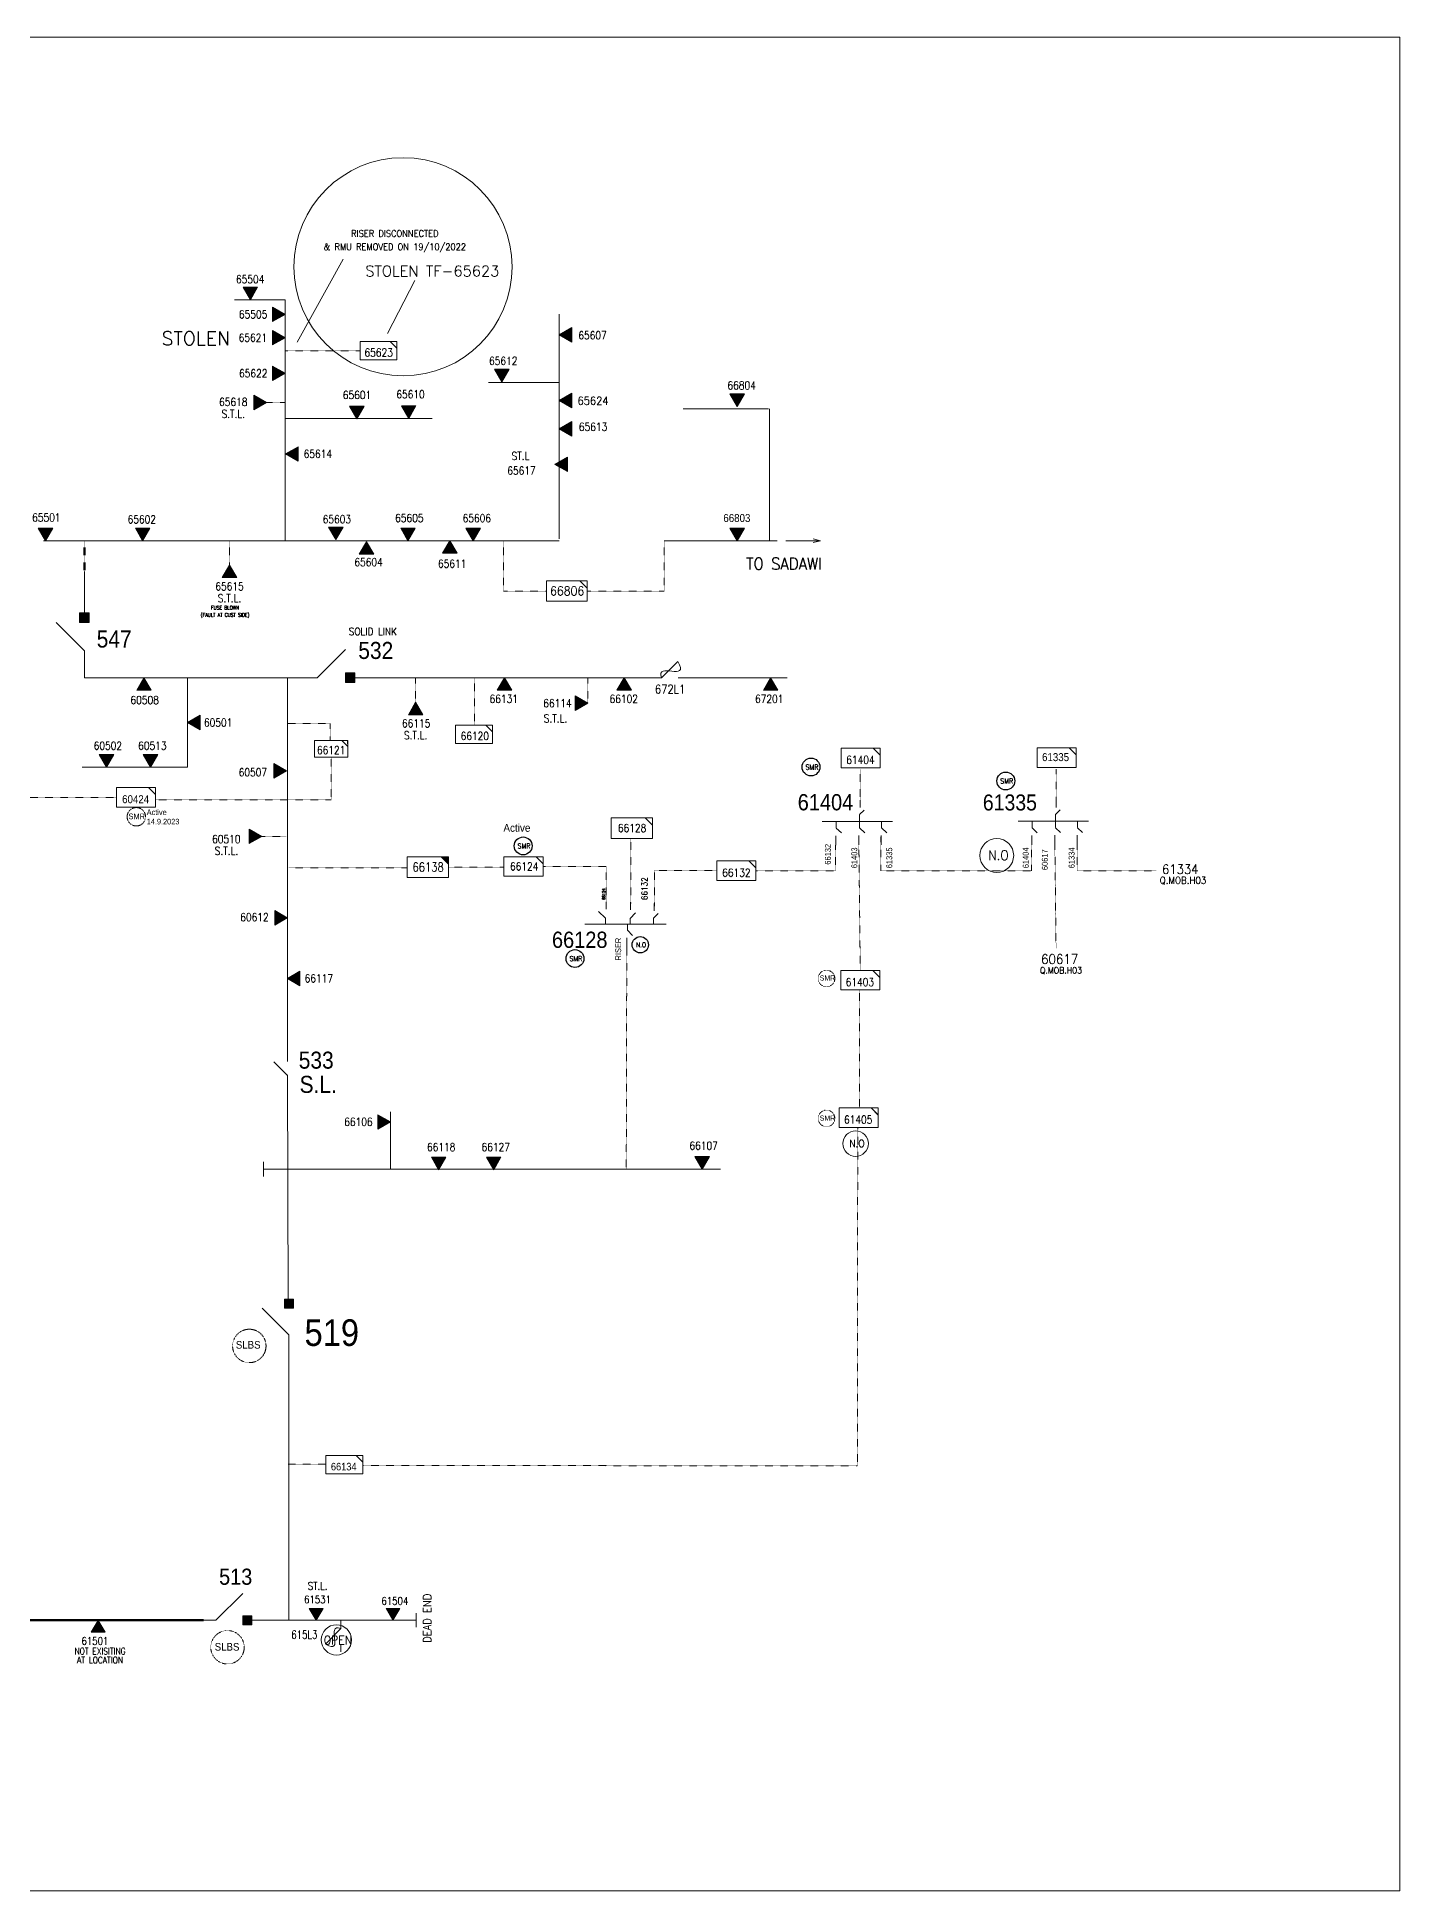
# Model space of a CAD drawing. Header units: metres. Extents: x 65984 to 144644, y -19036 to 23726.
# Drawn here: x 87555 to 88354, y -10521 to -9434 of the extents above; entities that cross this region are included whole.
import ezdxf
from ezdxf.enums import TextEntityAlignment as Align

# ---------------------------------------------------------------- set-up
doc = ezdxf.new("R2010")
doc.units = ezdxf.units.M
doc.header["$MEASUREMENT"] = 0
doc.linetypes.add('DGN Style 3', pattern=[0.013877, 0, -0.013877])
doc.layers.get('0').update_dxf_attribs({"color": 95, "lineweight": 40})
for name, color, linetype, lineweight in [('ABS', 7, 'Continuous', 40), ('ABS NUMBER', 112, 'Continuous', 30), ('d_eos', 111, 'Continuous', 40), ('d_eos no', 121, 'Continuous', 40), ('d_tf', 1, 'Continuous', 40), ('d_tf no', 6, 'Continuous', 40), ('d_ug cable', 95, 'Continuous', 40), ('d_village name', 7, 'Continuous', 40), ('fedr no', 95, 'Continuous', 40), ('Level 37', 7, 'Continuous', 0), ('O H MAIN FEEDER', 4, 'Continuous', 100), ('SW N O', 114, 'Continuous', 30)]:
    doc.layers.add(name, color=color, linetype=linetype, lineweight=lineweight)
doc.styles.add('NASKHF', font='naskhf.shx', dxfattribs={"height": 8})
doc.styles.add('Style-Arial', font='arial.ttf')
doc.styles.add('Style-msdefault', font='msdefault.shx')
doc.styles.add('Style-simplex', font='simplex.shx')
doc.styles.add('Style-STANDARD', font='STANDARD.shx')

# ---------------------------------------------------------------- blocks, each defined once
blk = doc.blocks.new('TRANS_2_2')
at = {"color": 0, "linetype": 'Continuous', "lineweight": -2, "ltscale": 500, "flags": 128}
blk.add_lwpolyline([(8668600, 4991700), (8668600, -5008300), (9500, -8300)], close=True, dxfattribs=at)
at = {"color": 0, "linetype": 'Continuous', "lineweight": -2, "ltscale": 500}
blk.add_solid([(8668600, 4991700), (8668600, -5008300), (9500, -8300)], dxfattribs=at)
blk = doc.blocks.new('TF_1_3')
at = {"layer": 'd_village name', "color": 0, "linetype": 'Continuous', "lineweight": -2, "ltscale": 500}
blk.add_line((3150, 2475), (4950, 675), dxfattribs=at)
blk.add_3dface([(-5050, 2475), (4950, 2475), (4950, -2525), (-5050, -2525)], dxfattribs=at)
blk = doc.blocks.new('ABS2_1_1')
at = {"color": 0, "linetype": 'ByBlock', "lineweight": -2, "ltscale": 500}
for q in [(-29900, 43500), (0, 0)]:
    blk.add_line((0, 13600), q, dxfattribs=at)
at = {"color": 0, "linetype": 'ByBlock', "lineweight": -2, "ltscale": 500, "flags": 128}
for points in [[(5000, 43600), (-5000, 43600), (-5000, 53600), (5000, 53600)], [(3791, 49653), (3791, 49653), (3791, 49653)]]:
    blk.add_lwpolyline(points, close=True, dxfattribs=at)
at = {"color": 0, "linetype": 'ByBlock', "lineweight": -2, "ltscale": 500}
for points in [[(5000, 43600), (-5000, 43600), (5000, 53600), (-5000, 53600)], [(3791, 49653), (3791, 49653), (3791, 49653)]]:
    blk.add_solid(points, dxfattribs=at)
blk = doc.blocks.new('FUSE01_1')
at = {"color": 0, "linetype": 'ByBlock', "lineweight": -2, "ltscale": 500}
blk.add_line((0, -8575), (0, -11275), dxfattribs=at)
at = {"color": 0, "linetype": 'ByBlock', "lineweight": -2, "ltscale": 500, "flags": 128}
blk.add_lwpolyline([(0, 25), (0, -2875), (-5600, -8475)], dxfattribs=at)
at = {"color": 0, "linetype": 'ByBlock', "lineweight": -2, "ltscale": 500}
blk.add_open_spline([(-5600, -8475), (1700, -12675), (-5800, -675), (0, -2875)], degree=3, dxfattribs=at)
blk = doc.blocks.new('*U1026')
at = {"layer": 'ABS', "color": 7, "linetype": 'Continuous', "lineweight": 13, "ltscale": 0.118412}
for p, q in [((-8.3, 8.2), (-15.7, 8.2)), ((-8.3, 8.2), (7.9, -8.1)), ((15.7, 8.2), (8.3, 8.2))]:
    blk.add_line(p, q, dxfattribs=at)
blk = doc.blocks.new('TRANS_2_1')
at = {"color": 0, "linetype": 'Continuous', "lineweight": 0, "ltscale": 500, "flags": 128}
blk.add_lwpolyline([(8668600, 4991700), (8668600, -5008300), (9500, -8300)], close=True, dxfattribs=at)
at = {"color": 0, "linetype": 'Continuous', "lineweight": 0, "ltscale": 500}
blk.add_solid([(8668600, 4991700), (8668600, -5008300), (9500, -8300)], dxfattribs=at)
blk = doc.blocks.new('*U3172')
at = {"color": 2, "linetype": 'Continuous', "lineweight": 13, "flags": 128}
blk.add_lwpolyline([(18.3, 14.3), (28.6, 14.3), (28.6, 4)], close=True, dxfattribs=at)
at = {"color": 2, "linetype": 'Continuous', "lineweight": 13, "ltscale": 0.585929, "xscale": 0.005720000000000002, "yscale": 0.005720000000000002, "zscale": 0.006084002084081081}
blk.add_blockref('TF_1_3', (0.3, 0.2), dxfattribs=at)
blk = doc.blocks.new('*U3479')
at = {"color": 30, "linetype": 'Continuous', "lineweight": 13, "flags": 128}
blk.add_lwpolyline([(18.3, 14.3), (28.6, 14.3), (28.6, 4)], close=True, dxfattribs=at)
at = {"color": 30, "linetype": 'Continuous', "lineweight": 13, "extrusion": (0, 0, -1)}
blk.add_solid([(-18.3, 14.3), (-28.6, 14.3), (-28.6, 4)], dxfattribs=at)
at = {"color": 30, "linetype": 'Continuous', "lineweight": 13, "ltscale": 0.630895, "xscale": 0.005719999999999999, "yscale": 0.005719999999999999, "zscale": 0.00631502107411388}
blk.add_blockref('TF_1_3', (0.3, 0.2), dxfattribs=at)
blk = doc.blocks.new('*U3927')
at = {"layer": 'SW N O', "color": 3, "lineweight": 13, "ltscale": 0.426762, "extrusion": (0, 0, -1)}
blk.add_circle((0, 0), 16.8, dxfattribs=at)
at = {"layer": 'SW N O', "color": 3, "lineweight": 13, "extrusion": (0, 0, -1), "style": 'Style-STANDARD'}
blk.add_text('N.O', height=9.6, rotation=180, dxfattribs=at).set_placement((-1.7, -0.2), align=Align.MIDDLE_CENTER)
blk = doc.blocks.new('*U3734')
at = {"layer": 'SW N O', "color": 2}
blk.add_circle((0, 0), 16.8, dxfattribs=at)
at = {"layer": 'SW N O', "color": 1, "style": 'Style-STANDARD'}
blk.add_text('SMR', height=9.6, dxfattribs=at).set_placement((1.7, -0.2), align=Align.MIDDLE_CENTER)
blk = doc.blocks.new('*U4066')
at = {"color": 20, "linetype": 'Continuous', "lineweight": 13, "flags": 128}
blk.add_lwpolyline([(18.3, 14.3), (28.6, 14.3), (28.6, 4)], close=True, dxfattribs=at)
at = {"color": 20, "linetype": 'Continuous', "lineweight": 13, "ltscale": 0.555285, "xscale": 0.005720000000000001, "yscale": 0.005720000000000001, "zscale": 0.00608400208408108}
blk.add_blockref('TF_1_3', (0.3, 0.2), dxfattribs=at)
blk = doc.blocks.new('*U4067')
at = {"layer": 'SW N O', "color": 140, "lineweight": 13}
blk.add_circle((0, 0), 16.8, dxfattribs=at)
at = {"layer": 'SW N O', "color": 140, "lineweight": 13, "style": 'Style-STANDARD'}
blk.add_text('OPEN', height=9.6, dxfattribs=at).set_placement((1.7, -0.2), align=Align.MIDDLE_CENTER)
blk = doc.blocks.new('*U4063')
at = {"color": 30, "linetype": 'Continuous', "lineweight": 13, "flags": 128}
blk.add_lwpolyline([(18.3, 14.3), (28.6, 14.3), (28.6, 4)], close=True, dxfattribs=at)
at = {"color": 30, "linetype": 'Continuous', "lineweight": 13, "ltscale": 0.585929, "xscale": 0.005720000000000002, "yscale": 0.005720000000000002, "zscale": 0.006084002084081081}
blk.add_blockref('TF_1_3', (0.3, 0.2), dxfattribs=at)
blk = doc.blocks.new('*U4319')
at = {"layer": 'd_eos', "color": 2, "linetype": 'Continuous', "lineweight": 13, "ltscale": 1.071132}
for p, q in [((-7.7, 12.7), (-13.2, 12.7)), ((-3.2, 12.4), (-6.1, 9.4)), ((0.3, 12.4), (-3.1, 12.4)), ((0.7, 20.6), (0.7, -20.6)), ((-7.5, -0.9), (-13.1, -0.9)), ((-3.1, -1.2), (-6, -4.3)), ((0.4, -1.2), (-3, -1.2)), ((1, -1.2), (4.6, -1.2)), ((4.7, -1.2), (7.3, -4)), ((8.8, -1.7), (13.2, -1.7)), ((-7.5, -13.9), (-13.1, -13.9)), ((-3.1, -14.2), (-6, -17.2)), ((0.4, -14.2), (-3, -14.2))]:
    blk.add_line(p, q, dxfattribs=at)
blk = doc.blocks.new('*U4320')
at = {"layer": 'SW N O', "color": 3, "lineweight": 13, "ltscale": 0.426762, "extrusion": (0, 0, -1)}
blk.add_circle((0, 0), 16.8, dxfattribs=at)
at = {"layer": 'SW N O', "color": 3, "lineweight": 13, "extrusion": (0, 0, -1), "style": 'Style-STANDARD'}
blk.add_text('N.O', height=9.6, rotation=180, dxfattribs=at).set_placement((-1.7, -0.2), align=Align.MIDDLE_CENTER)
blk = doc.blocks.new('*U3532')
at = {"layer": 'SW N O', "color": 3}
blk.add_circle((0, 0), 16.8, dxfattribs=at)
at = {"layer": 'SW N O', "color": 3, "style": 'Style-STANDARD'}
blk.add_text('N.O', height=9.6, dxfattribs=at).set_placement((1.7, -0.2), align=Align.MIDDLE_CENTER)

msp = doc.modelspace()

# ---------------------------------------------------------------- linework, layer by layer
at = {"color": 2, "linetype": 'Continuous', "lineweight": 13, "ltscale": 0.464744}
for p, q in [((87707.3, -9612.5), (87734.2, -9563.8)), ((87760.2, -9607.5), (87776.3, -9576.3))]:
    msp.add_line(p, q, dxfattribs=at)
at = {"color": 30, "linetype": 'Continuous', "lineweight": 13, "ltscale": 0.426762}
for p, q in [((87700.2, -9587.6), (87670.5, -9587.6)), ((87700.2, -9729), (87700.2, -9587.6)), ((87861, -9727.9), (87861, -9596.1)), ((87819.6, -9636.2), (87861, -9636.2)), ((87700.2, -9657.4), (87786.4, -9657.4)), ((87558.5, -9729), (87861, -9729)), ((87922.6, -9729), (87989, -9729)), ((87737.7, -9809.4), (87919.1, -9809.4)), ((87932.8, -9809.4), (87994.9, -9809.4)), ((87761.8, -10097.8), (87955.7, -10097.8))]:
    msp.add_line(p, q, dxfattribs=at)
at = {"color": 30, "linetype": 'DGN Style 3', "lineweight": 13}
for p, q in [((87744.2, -9617.6), (87700.2, -9617.6)), ((87700.2, -9647.9), (87689.2, -9647.9)), ((87861, -9684.2), (87858.5, -9684.2)), ((87667.6, -9743.9), (87667.6, -9729)), ((87828.4, -9729), (87828.4, -9758.5)), ((87922.6, -9729), (87922.6, -9758.6)), ((87853.1, -9758.6), (87828.4, -9758.6)), ((87922.6, -9758.6), (87877.7, -9758.6)), ((87776.8, -9824.4), (87776.8, -9809.4)), ((87811.4, -9809.4), (87811.4, -9837.1)), ((87877.9, -9824.4), (87877.9, -9809.4)), ((87686, -9902.5), (87700.9, -9902.5))]:
    msp.add_line(p, q, dxfattribs=at)
at = {"color": 30, "linetype": 'Continuous', "lineweight": 13, "ltscale": 0.516382}
msp.add_line((87933.8, -9651.6), (87983.8, -9651.6), dxfattribs=at)
at = {"color": 30, "linetype": 'DGN Style 3', "lineweight": 140}
msp.add_line((87582.5, -9729), (87582.5, -9747.6), dxfattribs=at)
at = {"color": 30, "linetype": 'Continuous', "lineweight": 13, "ltscale": 0.384086}
msp.add_line((87687.5, -10093.4), (87687.5, -10102), dxfattribs=at)
at = {"color": 30, "linetype": 'Continuous', "lineweight": 13, "ltscale": 0.469438, "flags": 128}
msp.add_lwpolyline([(87984.4, -9728.9), (87984.4, -9651.6)], dxfattribs=at)
at = {"color": 30, "linetype": 'Continuous', "lineweight": 13, "ltscale": 0.426762, "flags": 128}
for points in [[(88014.3, -9729), (87994, -9729)], [(88010, -9730.1), (88014.3, -9729), (88010, -9727.9)], [(87582.5, -9773.9), (87582.5, -9747.1)], [(87643, -9809.4), (87643, -9861.9), (87581.1, -9861.9)], [(87712.2, -10097.8), (87762, -10097.8), (87762, -10064.2)]]:
    msp.add_lwpolyline(points, dxfattribs=at)
at = {"color": 30, "linetype": 'DGN Style 3', "lineweight": 13, "flags": 128}
msp.add_lwpolyline([(87701.6, -9836.3), (87726.6, -9836.3), (87726.6, -9846.1)], dxfattribs=at)
at = {"color": 2, "linetype": 'DGN Style 3', "lineweight": 13, "flags": 128}
msp.add_lwpolyline([(87733.4, -9846.2), (87736.9, -9846.2), (87736.9, -9849.7)], close=True, dxfattribs=at)
at = {"layer": 'd_eos', "color": 2, "linetype": 'Continuous', "lineweight": 13, "ltscale": 1.071132}
for p, q in [((87888.6, -9945.3), (87888.6, -9940.9)), ((87902.9, -9945.7), (87902.9, -9941.2)), ((87916.8, -9946.2), (87916.8, -9941.8)), ((87888.2, -9950.4), (87884.1, -9946.5)), ((87888.2, -9954.1), (87888.2, -9950.5)), ((87902.6, -9950.6), (87905.9, -9947.4)), ((87902.6, -9954.1), (87902.6, -9950.5)), ((87916.4, -9950.4), (87919.1, -9947.7)), ((87916.4, -9954.1), (87916.4, -9950.5)), ((87876.1, -9954.1), (87923.9, -9954.1)), ((87900.7, -9962.1), (87900.7, -9967.7)), ((87901.1, -9954.2), (87901.1, -9957.6)), ((87901.1, -9957.6), (87904.1, -9960.6))]:
    msp.add_line(p, q, dxfattribs=at)
at = {"layer": 'd_ug cable', "color": 30, "linetype": 'DGN Style 3', "lineweight": 13}
for p, q in [((88037.7, -9863.2), (88037.7, -9885.1)), ((88152.7, -9863.1), (88152.7, -9885)), ((87903, -9903.9), (87903, -9941.9)), ((88023.2, -9907.7), (88023.2, -9922.8)), ((88036.9, -9907.8), (88037.7, -9981.1)), ((88049.8, -9902.8), (88049.8, -9922.8)), ((88138.2, -9907.6), (88138.2, -9922.7)), ((88151.9, -9907.7), (88152.6, -9968.1)), ((88164.9, -9902.7), (88164.9, -9922.7)), ((87888.6, -9920.1), (87852.1, -9920.1)), ((87888.6, -9920.1), (87888.6, -9940.9)), ((87771.8, -9920.9), (87702.3, -9920.9)), ((87828.5, -9920.5), (87796.1, -9920.6)), ((87953.2, -9922.6), (87916.7, -9922.6)), ((87916.9, -9922.7), (87916.9, -9943.4)), ((88023.2, -9922.8), (87976.6, -9922.8)), ((88138, -9922.8), (88049.8, -9922.8)), ((88211.4, -9922.7), (88164.8, -9922.7)), ((87900.4, -10097.8), (87900.7, -9964.1)), ((88037.2, -9992.9), (88037.2, -10061.8))]:
    msp.add_line(p, q, dxfattribs=at)
at = {"layer": 'd_ug cable', "color": 20, "linetype": 'DGN Style 3', "lineweight": 13}
for p, q in [((88036.2, -10073.4), (88036.1, -10271.9)), ((87724.1, -10270.9), (87702, -10270.9)), ((88035.8, -10271.9), (87745.8, -10271.6))]:
    msp.add_line(p, q, dxfattribs=at)
at = {"layer": 'd_ug cable', "color": 30, "linetype": 'DGN Style 3', "lineweight": 13, "flags": 128}
for points in [[(87546.3, -9863.3), (87546.3, -9879.6), (87601.2, -9879.6)], [(87624.1, -9881), (87727.2, -9881), (87727.2, -9856)]]:
    msp.add_lwpolyline(points, dxfattribs=at)
at = {"layer": 'd_ug cable', "color": 2, "linetype": 'Continuous', "lineweight": 13}
msp.add_circle((87769.4, -9568.3), 64, dxfattribs=at)
at = {"layer": 'd_ug cable', "color": 2, "linetype": 'DGN Style 3', "lineweight": 13}
for centre, radius in [((87612.9, -9891), 5.4), ((88017.9, -9985.9), 4.86), ((88017.9, -10068), 4.86), ((87679.2, -10201.5), 9.81), ((87666.4, -10378.3), 9.81)]:
    msp.add_circle(centre, radius, dxfattribs=at)
at = {"layer": 'O H MAIN FEEDER', "color": 30, "lineweight": 13, "ltscale": 0.426762}
for p, q in [((87582.5, -9809.4), (87582.5, -9799.1)), ((87582.5, -9809.4), (87598.3, -9809.4)), ((87598.3, -9809.4), (87716.6, -9809.4)), ((87701.6, -10034.1), (87701.6, -9809.4)), ((87716.7, -9809.4), (87711.1, -9809.4)), ((87701.6, -10042.4), (87701.9, -10175.2)), ((87687.5, -10097.8), (87712.2, -10097.8))]:
    msp.add_line(p, q, dxfattribs=at)
at = {"layer": 'O H MAIN FEEDER', "color": 20, "lineweight": 13, "ltscale": 0.404443}
msp.add_line((87702.4, -10201.8), (87702.4, -10362.5), dxfattribs=at)
at = {"layer": 'O H MAIN FEEDER', "color": 20, "lineweight": 211, "ltscale": 0.404443}
msp.add_line((87504.4, -10362.5), (87652.4, -10362.5), dxfattribs=at)
at = {"layer": 'O H MAIN FEEDER', "color": 20, "lineweight": 13, "ltscale": 0.499312}
msp.add_line((87677.8, -10362.5), (87777.2, -10362.5), dxfattribs=at)
at = {"layer": 'O H MAIN FEEDER', "color": 20, "lineweight": 13, "ltscale": 0.449381}
msp.add_line((87777.2, -10366.6), (87777.2, -10358.3), dxfattribs=at)
at = {"layer": 'O H MAIN FEEDER', "color": 140, "lineweight": 13, "ltscale": 0.498271, "flags": 128}
msp.add_lwpolyline([(86731.5, -9433.5), (88354.4, -9433.5), (88354.4, -10521.3), (86731.5, -10521.3)], close=True, dxfattribs=at)

# ---------------------------------------------------------------- block references
at = {"color": 30, "linetype": 'Continuous', "lineweight": 13, "ltscale": 0.564186, "xscale": 0.002164577043309514, "yscale": 0.002164577043309514, "zscale": 0.002441080165275587}
for p in [(87755.1, -9617.5), (87811.1, -9842.6)]:
    msp.add_blockref('TF_1_3', p, dxfattribs=at)
at = {"color": 30, "linetype": 'Continuous', "lineweight": 13, "ltscale": 0.620605, "xscale": 0.002381034747640465, "yscale": 0.002381034747640465, "zscale": 0.002685188181803147}
msp.add_blockref('TF_1_3', (87865.7, -9758.5), dxfattribs=at)
at = {"color": 7, "linetype": 'Continuous', "lineweight": 13, "ltscale": 0.426762, "xscale": 0.001707049066626284, "yscale": -0.001707049066626284, "zscale": 0.001707049066626284, "rotation": 270}
msp.add_blockref('FUSE01_1', (87916.2, -9809.4), dxfattribs=at)
at = {"color": 2, "linetype": 'Continuous', "lineweight": 13, "ltscale": 0.488216, "xscale": 0.001952864132220469, "yscale": 0.001952864132220469, "zscale": 0.001952864132220469}
msp.add_blockref('TF_1_3', (87727.3, -9851), dxfattribs=at)
at = {"color": 2, "linetype": 'Continuous', "lineweight": 13, "xscale": 0.4012293440304244, "yscale": 0.4012293440304244, "zscale": 0.4012293440304244}
for p in [(88037.9, -9856.5), (88152.9, -9856.3), (87612.7, -9879.6), (87840.1, -9920.2), (88037.7, -9986.9), (88036.7, -10067.6)]:
    msp.add_blockref('*U3172', p, dxfattribs=at)
at = {"color": 2, "linetype": 'Continuous', "lineweight": 13, "ltscale": 0.61027, "xscale": 0.002441080165275587, "yscale": 0.002441080165275587, "zscale": 0.002441080165275587}
msp.add_blockref('TF_1_3', (87903.8, -9897.6), dxfattribs=at)
at = {"color": 30, "linetype": 'Continuous', "lineweight": 13}
for name, p, xscale, yscale, zscale in [('*U3479', (87784, -9920.6), 0.4252065274667243, 0.4252065274667243, 0.4252065274667243), ('*U4063', (87965, -9922.6), 0.4012293440304244, 0.4012293440304244, 0.4012293440304244)]:
    msp.add_blockref(name, p, dxfattribs=dict(at, xscale=xscale, yscale=yscale, zscale=zscale))
at = {"color": 20, "linetype": 'Continuous', "lineweight": 13, "xscale": 0.3802450493376333, "yscale": 0.3802450493376333, "zscale": 0.3802450493376333}
msp.add_blockref('*U4066', (87734.9, -10271.2), dxfattribs=at)
at = {"color": 5, "linetype": 'Continuous', "lineweight": 13, "ltscale": 0.404443, "xscale": 0.001617770400441729, "yscale": 0.001617770400441729, "zscale": 0.001617770400441729}
msp.add_blockref('FUSE01_1', (87732.9, -10362.7), dxfattribs=at)
at = {"layer": 'ABS', "color": 7, "linetype": 'Continuous', "lineweight": 13, "ltscale": 0.829472, "xscale": 0.000555747191877611, "yscale": 0.000555747191877611, "zscale": 0.0003680335276451397}
for p, rotation in [((87582.4, -9801.2), 359.9999999999994), ((87711.4, -9809.4), 269.9999999999995)]:
    msp.add_blockref('ABS2_1_1', p, dxfattribs=dict(at, rotation=rotation))
at = {"layer": 'ABS', "color": 7, "linetype": 'Continuous', "lineweight": 13, "ltscale": 0.118412, "extrusion": (0, 0, -1), "xscale": 0.4899999999999999, "yscale": 0.4899999999999999, "zscale": 0.4899999999999999, "rotation": 89.99999999999994}
msp.add_blockref('*U1026', (-87697.5, -10038.7), dxfattribs=at)
at = {"layer": 'ABS', "color": 2, "linetype": 'Continuous', "lineweight": 13, "ltscale": 0.786091, "xscale": 0.000526681613742412, "yscale": 0.000526681613742412, "zscale": 0.000348785374149299}
for p, rotation in [((87702.4, -10202.2), 359.9999999999997), ((87652.4, -10362.5), 269.9999999999996)]:
    msp.add_blockref('ABS2_1_1', p, dxfattribs=dict(at, rotation=rotation))
at = {"layer": 'd_eos', "color": 2, "linetype": 'Continuous', "lineweight": 13, "ltscale": 1.071132, "rotation": 90}
for p in [(88036, -9894.4), (88151, -9894.3)]:
    msp.add_blockref('*U4319', p, dxfattribs=at)
at = {"layer": 'd_tf', "color": 30, "linetype": 'Continuous', "lineweight": 13, "ltscale": 0.426762, "xscale": 8.535245333131417e-07, "zscale": 8.535245333131417e-07}
for p, yscale, rotation in [((87679.8, -9587.6), 8.535245333131417e-07, 89.99999999999984), ((87861, -9608.2), 8.535245333131417e-07, 359.9999999999999), ((87700.2, -9609.9), 8.535245333131417e-07, 179.9999999999999), ((87700.2, -9630.8), 8.535245333131417e-07, 179.9999999999999), ((87827.4, -9635.8), 8.535245333131417e-07, 90.0000000000005), ((87689.2, -9647.9), 8.535245333131417e-07, 179.9999999999999), ((87861, -9646.8), 8.535245333131417e-07, 359.9999999999999), ((87861, -9646.8), 8.535245333131417e-07, 359.9999999999999), ((87965.5, -9650.3), 8.535245333131417e-07, 90.0000000000005), ((87742.3, -9657.5), 8.535245333131417e-07, 90.0000000000005), ((87772.7, -9657.3), 8.535245333131417e-07, 90.0000000000005), ((87861, -9663.4), 8.535245333131417e-07, 359.9999999999999), ((87700.5, -9678.1), 8.535245333131417e-07, 359.9999999999999), ((87858.5, -9684.2), 8.535245333131417e-07, 359.9999999999999), ((87559.6, -9729), 8.535245333131417e-07, 89.99999999999993), ((87616.6, -9729), 8.535245333131417e-07, 89.99999999999993), ((87730, -9728.4), 8.535245333131417e-07, 89.99999999999993), ((87772.3, -9729), 8.535245333131417e-07, 89.99999999999993), ((87810.6, -9729), 8.535245333131417e-07, 90.0000000000005), ((87965.5, -9729), 8.535245333131417e-07, 90.0000000000005), ((87747.9, -9729.6), -8.535245333131417e-07, 270.0000000000001), ((87796.8, -9729), -8.535245333131417e-07, 269.9999999999995), ((87667.6, -9743.3), 8.535245333131417e-07, 269.9999999999999), ((87617.4, -9809.4), 8.535245333131417e-07, 270), ((87828.9, -9809.4), 8.535245333131417e-07, 270.0000000000001), ((87899.2, -9809.4), 8.535245333131417e-07, 270.0000000000001), ((87985.1, -9809.4), 8.535245333131417e-07, 270.0000000000001), ((87877.9, -9824.4), 8.535245333131417e-07, 180), ((87776.8, -9823.7), 8.535245333131417e-07, 269.9999999999999), ((87595.4, -9861.9), 8.535245333131417e-07, 90.00000000000021), ((87621.2, -9861.9), 8.535245333131417e-07, 90.00000000000021), ((87701, -9864), 8.535245333131417e-07, 179.9999999999999), ((87686.6, -9902.5), 8.535245333131417e-07, 179.9999999999998), ((87701.5, -9950.3), -8.535245333131417e-07, 179.9999999999992), ((87762, -10070.1), 8.535245333131417e-07, 179.9999999999997), ((87790.3, -10098.1), 8.535245333131417e-07, 89.99999999999994), ((87822.6, -10098.1), 8.535245333131417e-07, 89.99999999999994), ((87944.9, -10097.8), 8.535245333131417e-07, 89.99999999999994)]:
    msp.add_blockref('TRANS_2_2', p, dxfattribs=dict(at, yscale=yscale, rotation=rotation))
at = {"layer": 'd_tf', "color": 30, "linetype": 'Continuous', "lineweight": 0, "ltscale": 0.426762, "xscale": 8.535245333131417e-07, "yscale": 8.535245333131417e-07, "zscale": 8.535245333131417e-07, "rotation": 179.9999999999999}
msp.add_blockref('TRANS_2_1', (87700.2, -9596.2), dxfattribs=at)
at = {"layer": 'd_tf', "color": 30, "linetype": 'Continuous', "lineweight": 13, "ltscale": 0.426762, "xscale": 8.535245333131417e-07, "zscale": 8.535245333131417e-07}
for p, yscale in [((87643, -9835.7), 8.535245333131417e-07), ((87701.5, -9985.9), -8.535245333131417e-07)]:
    msp.add_blockref('TRANS_2_2', p, dxfattribs=dict(at, yscale=yscale))
at = {"layer": 'd_tf', "color": 20, "linetype": 'Continuous', "lineweight": 13, "ltscale": 0.404443, "xscale": 8.088852002208645e-07, "zscale": 8.088852002208645e-07}
for p, yscale, rotation in [((87718.4, -10362.5), -8.088852002208645e-07, 90.00000000000001), ((87763.5, -10362.5), 8.088852002208645e-07, 89.99999999999997)]:
    msp.add_blockref('TRANS_2_2', p, dxfattribs=dict(at, yscale=yscale, rotation=rotation))
at = {"layer": 'd_tf', "color": 20, "linetype": 'Continuous', "lineweight": 0, "ltscale": 0.404443, "xscale": 8.088852002208645e-07, "yscale": 8.088852002208645e-07, "zscale": 8.088852002208645e-07, "rotation": 270}
msp.add_blockref('TRANS_2_1', (87590.5, -10362.5), dxfattribs=at)
at = {"layer": 'SW N O', "color": 1, "xscale": 0.3119794817182941, "yscale": 0.3119794817182941, "zscale": 0.3119794817182941}
for p in [(88008.8, -9861.8), (88123.1, -9870), (87839.9, -9908.1), (87870.3, -9974.2)]:
    msp.add_blockref('*U3734', p, dxfattribs=at)
at = {"layer": 'SW N O', "color": 3, "lineweight": 13, "extrusion": (0, 0, -1), "rotation": 180}
for name, p, xscale, yscale, zscale in [('*U4320', (-88117.8, -9913.7), 0.5906538668042802, 0.5906538668042802, 0.5906538668042802), ('*U3927', (-88035, -10082.8), 0.4441336520357882, 0.4441336520357882, 0.4441336520357882)]:
    msp.add_blockref(name, p, dxfattribs=dict(at, xscale=xscale, yscale=yscale, zscale=zscale))
at = {"layer": 'SW N O', "color": 3, "xscale": 0.2843239303764863, "yscale": 0.2843239303764863, "zscale": 0.2843239303764863}
msp.add_blockref('*U3532', (87908.6, -9966.1), dxfattribs=at)
at = {"layer": 'SW N O', "color": 140, "lineweight": 13, "xscale": 0.5287453258839905, "yscale": 0.5287453258839905, "zscale": 0.5287453258839905}
msp.add_blockref('*U4067', (87730.3, -10374), dxfattribs=at)

# ---------------------------------------------------------------- texts
at = {"color": 7, "linetype": 'Continuous', "lineweight": 13, "style": 'Style-simplex', "width": 0.833333}
msp.add_text('672L1', height=5.12, dxfattribs=at).set_placement((87926.1, -9816.1), align=Align.MIDDLE_CENTER)
at = {"color": 5, "linetype": 'Continuous', "lineweight": 13, "ltscale": 0.729, "style": 'Style-STANDARD', "width": 0.833333}
msp.add_text('615L3', height=4.85, dxfattribs=at).set_placement((87711.5, -10370.9), align=Align.MIDDLE_CENTER)
at = {"layer": 'ABS NUMBER', "color": 7, "lineweight": 13, "style": 'Style-Arial', "width": 0.88}
for s, p in [('547', (87599.9, -9786.7)), ('532', (87753.4, -9793.4))]:
    msp.add_text(s, height=10, dxfattribs=at).set_placement(p, align=Align.MIDDLE_CENTER)
for s, p in [('533', (87708.2, -10038.8)), ('S.L.', (87708.7, -10053))]:
    msp.add_text(s, height=10, dxfattribs=at).set_placement(p)
at = {"layer": 'ABS NUMBER', "color": 2, "lineweight": 13, "style": 'Style-Arial', "width": 0.88}
for s, height, p in [('519', 15.61, (87727.6, -10193.7)), ('513', 9.48, (87671.2, -10336.9))]:
    msp.add_text(s, height=height, dxfattribs=at).set_placement(p, align=Align.MIDDLE_CENTER)
at = {"layer": 'd_eos no', "color": 2, "linetype": 'Continuous', "lineweight": 13, "style": 'Style-Arial', "width": 0.88}
for s, p in [('61404', (88001, -9877.7)), ('66128', (87856.8, -9958.4))]:
    msp.add_text(s, height=9.53, dxfattribs=at).set_placement(p, align=Align.TOP_LEFT)
at = {"layer": 'd_tf no', "color": 2, "linetype": 'Continuous', "lineweight": 13, "style": 'Style-simplex'}
msp.add_text('STOLEN TF-65623', height=6.283, dxfattribs=at).set_placement((87786.6, -9570.8), align=Align.MIDDLE_CENTER)
at = {"layer": 'd_tf no', "color": 30, "linetype": 'Continuous', "lineweight": 13, "width": 0.909091}
for s, height, style, p in [('65504', 4.69, 'Style-STANDARD', (87679.7, -9575.6)), ('65621', 4.69, 'Style-STANDARD', (87681.3, -9609.9)), ('65607', 4.69, 'Style-STANDARD', (87880.6, -9608.5)), ('65623', 4.69, 'Style-STANDARD', (87755.1, -9618.6)), ('65612', 4.69, 'Style-STANDARD', (87828.2, -9623.5)), ('65622', 4.69, 'Style-STANDARD', (87681.5, -9630.8)), ('66804', 4.69, 'Style-STANDARD', (87968.1, -9637.9)), ('65618', 4.69, 'Style-STANDARD', (87669.8, -9647.6)), ('65601', 4.69, 'Style-STANDARD', (87742.4, -9643.5)), ('65610', 4.69, 'Style-STANDARD', (87773.8, -9643.1)), ('65624', 4.69, 'Style-simplex', (87880.9, -9646.9)), ('S.T.L.', 4.69, 'Style-STANDARD', (87669.8, -9654.6)), ('65613', 4.69, 'Style-STANDARD', (87880.9, -9662.2)), ('65614', 4.69, 'Style-STANDARD', (87719.4, -9678.1)), ('ST.L', 4.69, 'Style-STANDARD', (87838.3, -9679.3)), ('65617', 4.69, 'Style-STANDARD', (87838.9, -9687.9)), ('65501', 4.69, 'Style-STANDARD', (87560.1, -9715.4)), ('65605', 4.69, 'Style-STANDARD', (87773.1, -9715.7)), ('65606', 4.69, 'Style-STANDARD', (87812.7, -9715.8)), ('66803', 4.69, 'Style-msdefault', (87965.3, -9715.7)), ('65602', 4.69, 'Style-STANDARD', (87616.1, -9716.5)), ('65603', 4.69, 'Style-STANDARD', (87730.6, -9716.4)), ('65604', 4.69, 'Style-STANDARD', (87749.2, -9741.6)), ('65611', 4.69, 'Style-STANDARD', (87798.2, -9742.5)), ('65615', 4.69, 'Style-STANDARD', (87667.6, -9755.8)), ('66806', 5.16, 'Style-simplex', (87865.7, -9758.5)), ('S.T.L.', 4.69, 'Style-STANDARD', (87667.6, -9762.8)), ('60508', 4.69, 'Style-STANDARD', (87617.8, -9822.5)), ('66131', 4.69, 'Style-STANDARD', (87828.5, -9821.8)), ('66114', 4.69, 'Style-STANDARD', (87860, -9824.4)), ('66102', 4.69, 'Style-STANDARD', (87898.9, -9821.8)), ('67201', 4.69, 'Style-STANDARD', (87984.3, -9821.8)), ('60501', 4.69, 'Style-STANDARD', (87660.9, -9835.7)), ('S.T.L.', 4.69, 'Style-STANDARD', (87858.9, -9833.3)), ('66115', 4.69, 'Style-STANDARD', (87777.1, -9836.2)), ('S.T.L.', 4.69, 'Style-STANDARD', (87776.8, -9843.2)), ('66120', 4.69, 'Style-STANDARD', (87811.5, -9843.6)), ('60502', 4.69, 'Style-STANDARD', (87596.2, -9849.3)), ('60513', 4.69, 'Style-STANDARD', (87622.3, -9849.3)), ('60507', 4.69, 'Style-STANDARD', (87681.3, -9864.9)), ('60510', 4.69, 'Style-STANDARD', (87665.7, -9904.1)), ('S.T.L.', 4.69, 'Style-STANDARD', (87665.8, -9911)), ('66138', 5.16, 'Style-STANDARD', (87784.1, -9920.5)), ('66132', 4.69, 'Style-STANDARD', (87965, -9923.8)), ('60612', 4.69, 'Style-STANDARD', (87682.2, -9949.9)), ('66117', 4.69, 'Style-STANDARD', (87720, -9985.8)), ('66106', 4.69, 'Style-STANDARD', (87743.2, -10070)), ('66118', 4.69, 'Style-STANDARD', (87791.8, -10084.8)), ('66127', 4.69, 'Style-STANDARD', (87823.8, -10084.8)), ('66107', 4.69, 'Style-STANDARD', (87945.8, -10084))]:
    msp.add_text(s, height=height, dxfattribs=dict(at, style=style)).set_placement(p, align=Align.MIDDLE_CENTER)
at = {"layer": 'd_tf no', "color": 30, "linetype": 'Continuous', "lineweight": 40, "style": 'Style-STANDARD', "width": 0.909091}
msp.add_text('65505', height=4.69, dxfattribs=at).set_placement((87681.4, -9596.2), align=Align.MIDDLE_CENTER)
at = {"layer": 'd_tf no', "color": 2, "linetype": 'Continuous', "lineweight": 13, "ltscale": 1.189864, "style": 'Style-simplex'}
msp.add_text('STOLEN', height=8.07, dxfattribs=at).set_placement((87647.8, -9610.3), align=Align.MIDDLE_CENTER)
at = {"layer": 'd_tf no', "color": 30, "linetype": 'Continuous', "lineweight": 13, "style": 'Style-STANDARD'}
msp.add_text('TO SADAWI', height=6.98, dxfattribs=at).set_placement((87992.9, -9742.5), align=Align.MIDDLE_CENTER)
at = {"layer": 'd_tf no', "color": 7, "linetype": 'Continuous', "lineweight": 13, "style": 'Style-simplex', "width": 0.909091}
msp.add_text('SOLID LINK', height=4.22, dxfattribs=at).set_placement((87751.7, -9782.3), align=Align.MIDDLE_CENTER)
at = {"layer": 'd_tf no', "color": 2, "linetype": 'Continuous', "lineweight": 13, "width": 0.909091}
for s, style, p in [('66121', 'Style-STANDARD', (87727.2, -9851.9)), ('61335', 'Style-msdefault', (88152.3, -9856)), ('61404', 'Style-STANDARD', (88037.8, -9857.6)), ('60424', 'Style-msdefault', (87612.5, -9880.7)), ('66128', 'Style-STANDARD', (87903.8, -9897.6)), ('66124', 'Style-STANDARD', (87840.5, -9920.1)), ('61403', 'Style-STANDARD', (88037.5, -9988)), ('61405', 'Style-STANDARD', (88036.5, -10068.7))]:
    msp.add_text(s, height=4.69, dxfattribs=dict(at, style=style)).set_placement(p, align=Align.MIDDLE_CENTER)
at = {"layer": 'd_tf no', "color": 1, "linetype": 'Continuous', "lineweight": 40, "style": 'Style-msdefault', "width": 0.945946}
for s, height, p in [('SMR', 3.34, (87608.3, -9889.1)), ('SMR', 3, (88013.9, -9984.1)), ('SMR', 3, (88013.9, -10066.3)), ('SLBS', 4.48, (87671.3, -10198.6)), ('SLBS', 4.48, (87658.9, -10375.8))]:
    msp.add_text(s, height=height, dxfattribs=at).set_placement(p, align=Align.TOP_LEFT)
at = {"layer": 'd_tf no', "color": 191, "linetype": 'Continuous', "lineweight": 13, "ltscale": 1.113079, "style": 'Style-simplex', "width": 0.909091}
msp.add_text('61334', height=5.49, dxfattribs=at).set_placement((88225.5, -9921.8), align=Align.MIDDLE_CENTER)
at = {"layer": 'd_tf no', "color": 30, "linetype": 'Continuous', "lineweight": 13, "style": 'Style-simplex', "width": 0.909091}
msp.add_text('66132', height=3.45, rotation=90, dxfattribs=at).set_placement((87911.1, -9933.2), align=Align.MIDDLE_CENTER)
at = {"layer": 'd_tf no', "color": 30, "linetype": 'Continuous', "lineweight": 13, "ltscale": 0.666667, "style": 'Style-simplex', "width": 0.909091}
msp.add_text('66124', height=1.72, rotation=90, dxfattribs=at).set_placement((87887.2, -9936.4), align=Align.MIDDLE_CENTER)
at = {"layer": 'd_tf no', "color": 191, "linetype": 'Continuous', "lineweight": 13, "ltscale": 1.12726, "style": 'Style-simplex', "width": 0.909091}
msp.add_text('60617', height=5.59, dxfattribs=at).set_placement((88154.7, -9974.5), align=Align.MIDDLE_CENTER)
at = {"layer": 'd_tf no', "color": 20, "linetype": 'Continuous', "lineweight": 13, "ltscale": 0.729, "width": 0.909091}
for s, style, p in [('66134', 'Style-msdefault', (87734.6, -10272.3)), ('61531', 'Style-STANDARD', (87719.2, -10350.3)), ('61504', 'Style-STANDARD', (87764.6, -10351.1)), ('61501', 'Style-STANDARD', (87588.6, -10374.6))]:
    msp.add_text(s, height=4.45, dxfattribs=dict(at, style=style)).set_placement(p, align=Align.MIDDLE_CENTER)
at = {"layer": 'd_tf no', "color": 7, "linetype": 'Continuous', "lineweight": 13, "ltscale": 0.729, "style": 'Style-STANDARD', "width": 0.909091}
msp.add_text('ST.L.', height=4.45, dxfattribs=at).set_placement((87719.3, -10342.3), align=Align.MIDDLE_CENTER)
at = {"layer": 'd_tf no', "color": 2, "linetype": 'Continuous', "lineweight": 13, "ltscale": 0.78704, "style": 'Style-simplex', "width": 0.909091}
msp.add_text('DEAD END', height=4.72, rotation=90, dxfattribs=at).set_placement((87783.6, -10361.3), align=Align.MIDDLE_CENTER)
at = {"layer": 'd_tf no', "color": 2, "linetype": 'Continuous', "lineweight": 13, "attachment_point": 5, "line_spacing_factor": 1.2, "style": 'Style-STANDARD'}
for s, insert, char_height in [('RISER DISCONNECTED\\P& RMU REMOVED ON 19/10/2022', (87764.6, -9553.3), 3.899), ('\\H1x;\\W0.909091;FUSE BLOWN\\P(FAULT AT CUST SIDE)', (87665, -9770.8), 2.112)]:
    msp.add_mtext(s, dxfattribs=dict(at, insert=insert, char_height=char_height))
at = {"layer": 'd_tf no', "color": 121, "linetype": 'Continuous', "lineweight": 40, "attachment_point": 1, "style": 'NASKHF'}
for s, insert, char_height in [('\\Fmsdefault;\\H1x;\\W0.945946;Active\\P14.9.2023', (87619, -9886.7), 3.296), ('\\Fmsdefault;\\H1x;\\W0.945946;Active\\P', (87828.3, -9895.2), 4.601)]:
    msp.add_mtext(s, dxfattribs=dict(at, insert=insert, char_height=char_height))
at = {"layer": 'd_tf no', "color": 2, "linetype": 'Continuous', "lineweight": 13, "ltscale": 0.770457, "insert": (87591.6, -10383.2), "char_height": 3.876, "attachment_point": 5, "line_spacing_factor": 0.8, "style": 'Style-STANDARD'}
msp.add_mtext('\\H1x;\\W0.909091;NOT EXISITING\\PAT LOCATION', dxfattribs=at)
at = {"layer": 'fedr no', "color": 6, "linetype": 'Continuous', "lineweight": 13, "attachment_point": 5, "style": 'Style-STANDARD'}
for insert, char_height in [((88227.1, -9928.4), 4.1), ((88155.5, -9981.3), 3.69)]:
    msp.add_mtext('Q.MOB.H03', dxfattribs=dict(at, insert=insert, char_height=char_height))
at = {"layer": 'Level 37', "color": 2, "linetype": 'Continuous', "lineweight": 13, "style": 'Style-msdefault', "width": 0.909091}
msp.add_text('61335', height=9.39, dxfattribs=at).set_placement((88125.5, -9882.6), align=Align.MIDDLE_CENTER)
at = {"layer": 'Level 37', "color": 7, "linetype": 'Continuous', "lineweight": 13, "style": 'Style-msdefault', "width": 0.909091}
for s, p in [('66132', (88018.7, -9913)), ('61403', (88034.2, -9915.1)), ('61335', (88054.7, -9915.1)), ('61404', (88134.8, -9915.1)), ('61334', (88161.7, -9915.1)), ('60617', (88146, -9916.2))]:
    msp.add_text(s, height=3.49, rotation=90, dxfattribs=at).set_placement(p, align=Align.MIDDLE_CENTER)
at = {"layer": 'Level 37', "color": 30, "linetype": 'Continuous', "lineweight": 13, "style": 'Style-msdefault', "width": 0.857143}
msp.add_text('RISER', height=3.5, rotation=89.9925, dxfattribs=at).set_placement((87893.9, -9962), align=Align.TOP_RIGHT)

doc.saveas('drawing.dxf')
